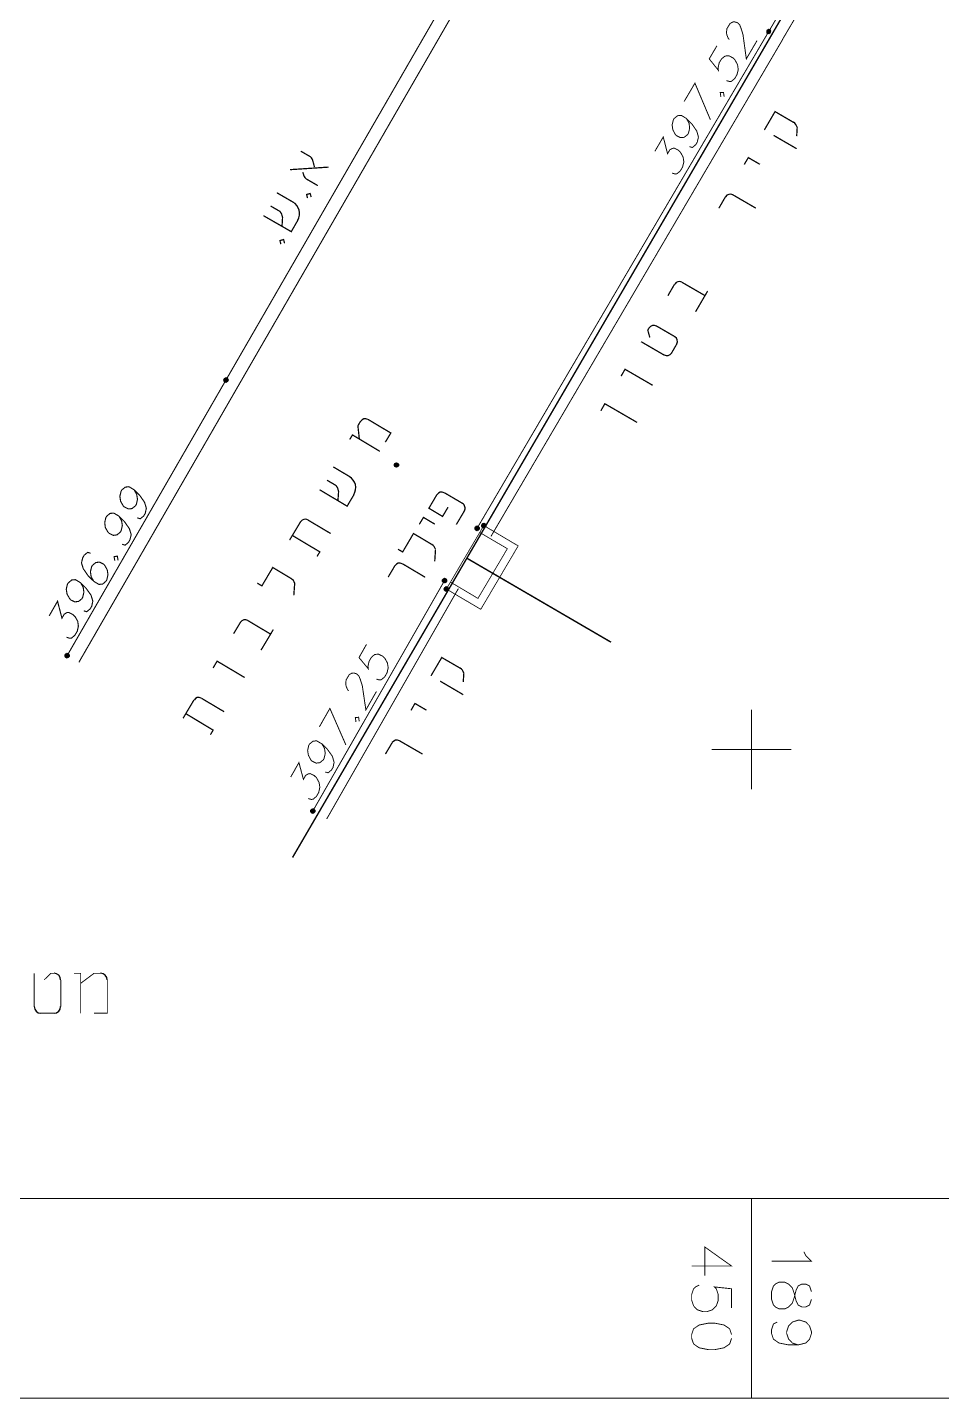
# Model space of a CAD drawing. Extents: x 489 to 720, y 1028 to 1176.
# Drawn here: x 537.26 to 548.71, y 1028.44 to 1045.62 of the extents above; entities that cross this region are included whole.
import ezdxf

# ---------------------------------------------------------------- set-up
doc = ezdxf.new("R2010")
doc.units = 0
doc.header["$MEASUREMENT"] = 0
for name, color, linetype in [('1202', 7, 'Continuous'), ('1501-EVEN-SOFA', 7, 'Continuous'), ('1501-KIR-BETON', 7, 'Continuous'), ('1501-PILER', 7, 'Continuous'), ('1501-RIZUF', 7, 'Continuous'), ('2410-EVEN-SOFA', 7, 'Continuous'), ('2602-KIR-BETON', 7, 'Continuous'), ('4035-PILER', 7, 'Continuous'), ('M1280', 7, 'Continuous'), ('M1602', 7, 'Continuous')]:
    doc.layers.add(name, color=color, linetype=linetype)

msp = doc.modelspace()

# ---------------------------------------------------------------- hatches: boundary and pattern name
at = {"layer": '1501-EVEN-SOFA', "linetype": 'Continuous', "ltscale": 0.045455}
for points in [[(539.728, 1041.224), (539.77, 1041.2), (539.721, 1041.216)], [(539.737, 1041.229), (539.77, 1041.21), (539.728, 1041.224)], [(539.77, 1041.21), (539.728, 1041.224), (539.77, 1041.2)], [(539.747, 1041.23), (539.765, 1041.22), (539.737, 1041.229)], [(539.765, 1041.22), (539.737, 1041.229), (539.77, 1041.21)], [(539.757, 1041.226), (539.747, 1041.23), (539.765, 1041.22)], [(539.721, 1041.216), (539.766, 1041.19), (539.717, 1041.207)], [(539.766, 1041.19), (539.717, 1041.207), (539.76, 1041.182)], [(539.717, 1041.207), (539.76, 1041.182), (539.719, 1041.197)], [(539.76, 1041.182), (539.719, 1041.197), (539.75, 1041.178)], [(539.719, 1041.197), (539.75, 1041.178), (539.723, 1041.188)], [(539.77, 1041.2), (539.721, 1041.216), (539.766, 1041.19)], [(539.75, 1041.178), (539.723, 1041.188), (539.74, 1041.178)], [(539.723, 1041.188), (539.74, 1041.178), (539.731, 1041.181)], [(537.73, 1037.762), (537.775, 1037.735), (537.727, 1037.751)], [(537.775, 1037.735), (537.727, 1037.751), (537.769, 1037.728)], [(537.727, 1037.751), (537.769, 1037.728), (537.727, 1037.741)], [(537.769, 1037.728), (537.727, 1037.741), (537.76, 1037.723)], [(537.727, 1037.741), (537.76, 1037.723), (537.731, 1037.732)], [(537.737, 1037.77), (537.779, 1037.745), (537.73, 1037.762)], [(537.779, 1037.745), (537.73, 1037.762), (537.775, 1037.735)], [(537.76, 1037.723), (537.731, 1037.732), (537.749, 1037.722)], [(537.731, 1037.732), (537.749, 1037.722), (537.739, 1037.725)], [(537.746, 1037.774), (537.778, 1037.755), (537.737, 1037.77)], [(537.778, 1037.755), (537.737, 1037.77), (537.779, 1037.745)], [(537.756, 1037.774), (537.773, 1037.764), (537.746, 1037.774)], [(537.773, 1037.764), (537.746, 1037.774), (537.778, 1037.755)], [(537.765, 1037.771), (537.756, 1037.774), (537.773, 1037.764)]]:
    msp.add_hatch(color=251, dxfattribs=at).paths.add_polyline_path(points, flags=0)
at = {"layer": '1501-KIR-BETON', "linetype": 'Continuous', "ltscale": 0.045455}
for points in [[(546.523, 1045.584), (546.569, 1045.558), (546.52, 1045.575)], [(546.569, 1045.558), (546.52, 1045.575), (546.562, 1045.55)], [(546.52, 1045.575), (546.562, 1045.55), (546.52, 1045.565)], [(546.562, 1045.55), (546.52, 1045.565), (546.553, 1045.546)], [(546.52, 1045.565), (546.553, 1045.546), (546.524, 1045.556)], [(546.53, 1045.592), (546.572, 1045.567), (546.523, 1045.584)], [(546.572, 1045.567), (546.523, 1045.584), (546.569, 1045.558)], [(546.553, 1045.546), (546.524, 1045.556), (546.542, 1045.546)], [(546.524, 1045.556), (546.542, 1045.546), (546.532, 1045.549)], [(546.539, 1045.597), (546.571, 1045.578), (546.53, 1045.592)], [(546.571, 1045.578), (546.53, 1045.592), (546.572, 1045.567)], [(546.549, 1045.597), (546.566, 1045.587), (546.539, 1045.597)], [(546.566, 1045.587), (546.539, 1045.597), (546.571, 1045.578)], [(546.558, 1045.593), (546.549, 1045.597), (546.566, 1045.587)], [(542.869, 1039.357), (542.914, 1039.331), (542.865, 1039.348)], [(542.914, 1039.331), (542.865, 1039.348), (542.907, 1039.323)], [(542.865, 1039.348), (542.907, 1039.323), (542.866, 1039.338)], [(542.907, 1039.323), (542.866, 1039.338), (542.898, 1039.318)], [(542.866, 1039.338), (542.898, 1039.318), (542.871, 1039.329)], [(542.875, 1039.365), (542.917, 1039.34), (542.869, 1039.357)], [(542.917, 1039.34), (542.869, 1039.357), (542.914, 1039.331)], [(542.898, 1039.318), (542.871, 1039.329), (542.888, 1039.318)], [(542.871, 1039.329), (542.888, 1039.318), (542.878, 1039.322)], [(542.885, 1039.37), (542.916, 1039.351), (542.875, 1039.365)], [(542.916, 1039.351), (542.875, 1039.365), (542.917, 1039.34)], [(542.895, 1039.371), (542.913, 1039.36), (542.885, 1039.37)], [(542.913, 1039.36), (542.885, 1039.37), (542.916, 1039.351)], [(542.905, 1039.367), (542.895, 1039.371), (542.913, 1039.36)], [(542.46, 1038.703), (542.506, 1038.676), (542.457, 1038.692)], [(542.506, 1038.676), (542.457, 1038.692), (542.499, 1038.668)], [(542.457, 1038.692), (542.499, 1038.668), (542.457, 1038.682)], [(542.499, 1038.668), (542.457, 1038.682), (542.49, 1038.664)], [(542.457, 1038.682), (542.49, 1038.664), (542.462, 1038.673)], [(542.466, 1038.71), (542.51, 1038.687), (542.46, 1038.703)], [(542.51, 1038.687), (542.46, 1038.703), (542.506, 1038.676)], [(542.49, 1038.664), (542.462, 1038.673), (542.48, 1038.664)], [(542.462, 1038.673), (542.48, 1038.664), (542.47, 1038.666)], [(542.477, 1038.715), (542.508, 1038.697), (542.466, 1038.71)], [(542.508, 1038.697), (542.466, 1038.71), (542.51, 1038.687)], [(542.487, 1038.715), (542.504, 1038.706), (542.477, 1038.715)], [(542.504, 1038.706), (542.477, 1038.715), (542.508, 1038.697)], [(542.496, 1038.713), (542.487, 1038.715), (542.504, 1038.706)], [(540.81, 1035.813), (540.855, 1035.787), (540.806, 1035.804)], [(540.855, 1035.787), (540.806, 1035.804), (540.848, 1035.78)], [(540.806, 1035.804), (540.848, 1035.78), (540.806, 1035.793)], [(540.848, 1035.78), (540.806, 1035.793), (540.839, 1035.775)], [(540.806, 1035.793), (540.839, 1035.775), (540.812, 1035.784)], [(540.816, 1035.821), (540.858, 1035.797), (540.81, 1035.813)], [(540.858, 1035.797), (540.81, 1035.813), (540.855, 1035.787)], [(540.839, 1035.775), (540.812, 1035.784), (540.829, 1035.774)], [(540.812, 1035.784), (540.829, 1035.774), (540.819, 1035.778)], [(540.825, 1035.825), (540.857, 1035.807), (540.816, 1035.821)], [(540.857, 1035.807), (540.816, 1035.821), (540.858, 1035.797)], [(540.836, 1035.826), (540.853, 1035.816), (540.825, 1035.825)], [(540.853, 1035.816), (540.825, 1035.825), (540.857, 1035.807)], [(540.845, 1035.823), (540.836, 1035.826), (540.853, 1035.816)]]:
    msp.add_hatch(color=18, dxfattribs=at).paths.add_polyline_path(points, flags=0)
at = {"layer": '1501-PILER', "linetype": 'Continuous', "ltscale": 0.045455}
for points in [[(542.953, 1039.391), (542.998, 1039.365), (542.949, 1039.382)], [(542.998, 1039.365), (542.949, 1039.382), (542.991, 1039.357)], [(542.949, 1039.382), (542.991, 1039.357), (542.95, 1039.372)], [(542.991, 1039.357), (542.95, 1039.372), (542.982, 1039.353)], [(542.95, 1039.372), (542.982, 1039.353), (542.955, 1039.363)], [(542.96, 1039.399), (543.002, 1039.374), (542.953, 1039.391)], [(543.002, 1039.374), (542.953, 1039.391), (542.998, 1039.365)], [(542.982, 1039.353), (542.955, 1039.363), (542.972, 1039.353)], [(542.955, 1039.363), (542.972, 1039.353), (542.962, 1039.356)], [(542.969, 1039.404), (543.002, 1039.384), (542.96, 1039.399)], [(543.002, 1039.384), (542.96, 1039.399), (543.002, 1039.374)], [(542.979, 1039.405), (542.997, 1039.395), (542.969, 1039.404)], [(542.997, 1039.395), (542.969, 1039.404), (543.002, 1039.384)], [(542.989, 1039.401), (542.979, 1039.405), (542.997, 1039.395)], [(542.483, 1038.597), (542.529, 1038.57), (542.48, 1038.587)], [(542.529, 1038.57), (542.48, 1038.587), (542.522, 1038.563)], [(542.48, 1038.587), (542.522, 1038.563), (542.48, 1038.576)], [(542.522, 1038.563), (542.48, 1038.576), (542.513, 1038.558)], [(542.48, 1038.576), (542.513, 1038.558), (542.485, 1038.567)], [(542.49, 1038.605), (542.532, 1038.58), (542.483, 1038.597)], [(542.532, 1038.58), (542.483, 1038.597), (542.529, 1038.57)], [(542.513, 1038.558), (542.485, 1038.567), (542.503, 1038.557)], [(542.485, 1038.567), (542.503, 1038.557), (542.492, 1038.56)], [(542.499, 1038.609), (542.531, 1038.59), (542.49, 1038.605)], [(542.531, 1038.59), (542.49, 1038.605), (542.532, 1038.58)], [(542.51, 1038.609), (542.527, 1038.599), (542.499, 1038.609)], [(542.527, 1038.599), (542.499, 1038.609), (542.531, 1038.59)], [(542.52, 1038.606), (542.51, 1038.609), (542.527, 1038.599)]]:
    msp.add_hatch(color=7, dxfattribs=at).paths.add_polyline_path(points, flags=0)
at = {"layer": '1501-RIZUF', "linetype": 'Continuous', "ltscale": 0.045455}
for points in [[(541.856, 1040.147), (541.856, 1040.128), (541.854, 1040.137)], [(541.862, 1040.156), (541.862, 1040.118), (541.856, 1040.147)], [(541.862, 1040.118), (541.856, 1040.147), (541.856, 1040.128)], [(541.87, 1040.162), (541.87, 1040.113), (541.862, 1040.156)], [(541.87, 1040.113), (541.862, 1040.156), (541.862, 1040.118)], [(541.88, 1040.164), (541.88, 1040.11), (541.87, 1040.162)], [(541.88, 1040.11), (541.87, 1040.162), (541.87, 1040.113)], [(541.89, 1040.162), (541.89, 1040.113), (541.88, 1040.164)], [(541.89, 1040.113), (541.88, 1040.164), (541.88, 1040.11)], [(541.899, 1040.156), (541.899, 1040.118), (541.89, 1040.162)], [(541.899, 1040.118), (541.89, 1040.162), (541.89, 1040.113)], [(541.905, 1040.147), (541.905, 1040.128), (541.899, 1040.156)], [(541.905, 1040.128), (541.899, 1040.156), (541.899, 1040.118)], [(541.906, 1040.137), (541.905, 1040.147), (541.905, 1040.128)]]:
    msp.add_hatch(color=251, dxfattribs=at).paths.add_polyline_path(points, flags=0)

# ---------------------------------------------------------------- linework, layer by layer
at = {"color": 18, "linetype": 'Continuous', "ltscale": 0.045455, "const_width": 0.012}
for points in [[(546.053, 1045.471), (546.039, 1045.484), (546.021, 1045.529), (546.016, 1045.559), (546.022, 1045.607), (546.061, 1045.672), (546.095, 1045.691), (546.117, 1045.693), (546.155, 1045.682), (546.182, 1045.654), (546.2, 1045.609), (546.223, 1045.534), (546.265, 1045.229), (546.4, 1045.459)], [(545.897, 1045.393), (545.8, 1045.229), (545.915, 1045.085), (545.911, 1045.116), (545.925, 1045.18), (545.955, 1045.229), (545.998, 1045.264), (546.045, 1045.268), (546.096, 1045.242), (546.123, 1045.215), (546.155, 1045.156), (546.164, 1045.095), (546.148, 1045.032), (546.12, 1044.982), (546.077, 1044.947), (546.054, 1044.945), (546.016, 1044.956)], [(545.486, 1044.695), (545.621, 1044.924), (545.815, 1044.465)], [(545.946, 1044.753), (545.938, 1044.806), (545.979, 1044.809), (545.987, 1044.756)], [(545.515, 1044.481), (545.547, 1044.422), (545.555, 1044.362), (545.54, 1044.298), (545.53, 1044.281), (545.487, 1044.246), (545.44, 1044.241), (545.389, 1044.267), (545.375, 1044.281), (545.344, 1044.34), (545.335, 1044.401), (545.35, 1044.464), (545.36, 1044.481), (545.403, 1044.516), (545.449, 1044.521), (545.515, 1044.481), (545.585, 1044.41), (545.644, 1044.324), (545.665, 1044.249), (545.65, 1044.185), (545.631, 1044.153), (545.588, 1044.117), (545.552, 1044.129)], [(545.119, 1044.07), (545.224, 1044.25), (545.278, 1044.04), (545.306, 1044.089), (545.339, 1044.107), (545.363, 1044.11), (545.414, 1044.084), (545.441, 1044.056), (545.473, 1043.997), (545.482, 1043.937), (545.466, 1043.873), (545.438, 1043.824), (545.395, 1043.789), (545.372, 1043.785), (545.335, 1043.798)], [(541.505, 1037.89), (541.411, 1037.724), (541.528, 1037.583), (541.523, 1037.614), (541.537, 1037.676), (541.565, 1037.726), (541.608, 1037.763), (541.655, 1037.767), (541.706, 1037.742), (541.735, 1037.715), (541.767, 1037.657), (541.777, 1037.596), (541.762, 1037.532), (541.733, 1037.482), (541.691, 1037.447), (541.667, 1037.443), (541.63, 1037.455)], [(541.282, 1037.307), (541.269, 1037.321), (541.249, 1037.365), (541.245, 1037.396), (541.249, 1037.443), (541.288, 1037.509), (541.321, 1037.529), (541.344, 1037.531), (541.381, 1037.52), (541.41, 1037.492), (541.428, 1037.448), (541.452, 1037.373), (541.497, 1037.068), (541.63, 1037.3)], [(540.914, 1036.855), (541.046, 1037.087), (541.246, 1036.63)], [(541.373, 1036.918), (541.365, 1036.972), (541.406, 1036.976), (541.414, 1036.924)], [(540.946, 1036.642), (540.979, 1036.584), (540.988, 1036.523), (540.973, 1036.459), (540.964, 1036.442), (540.921, 1036.407), (540.874, 1036.401), (540.823, 1036.426), (540.808, 1036.441), (540.777, 1036.499), (540.767, 1036.559), (540.781, 1036.623), (540.791, 1036.64), (540.833, 1036.675), (540.88, 1036.681), (540.946, 1036.642), (541.016, 1036.573), (541.077, 1036.487), (541.099, 1036.412), (541.086, 1036.348), (541.066, 1036.315), (541.024, 1036.28), (540.987, 1036.29)], [(540.555, 1036.226), (540.658, 1036.408), (540.714, 1036.198), (540.742, 1036.247), (540.775, 1036.266), (540.799, 1036.27), (540.85, 1036.245), (540.879, 1036.216), (540.911, 1036.158), (540.92, 1036.097), (540.906, 1036.033), (540.878, 1035.984), (540.835, 1035.948), (540.812, 1035.946), (540.774, 1035.957)]]:
    msp.add_lwpolyline(points, dxfattribs=at)
at = {"color": 250, "linetype": 'Continuous', "ltscale": 0.045455}
for points, const_width in [([(546.856, 1044.433), (546.625, 1044.568), (546.491, 1044.338)], 0.0158), ([(546.896, 1044.26), (546.903, 1044.373)], 0.0158), ([(546.895, 1044.103), (546.607, 1044.27)], 0.0158), ([(540.797, 1044.005), (540.681, 1044.072)], 0.0158), ([(540.853, 1043.873), (540.828, 1043.965)], 0.0158), ([(546.239, 1043.905), (546.29, 1043.991), (546.435, 1043.907)], 0.0158), ([(540.548, 1043.84), (541.029, 1043.872)], 0.0158), ([(540.707, 1043.809), (540.72, 1043.764)], 0.0158), ([(540.75, 1043.724), (540.895, 1043.64)], 0.0158), ([(540.583, 1043.434), (540.381, 1043.551)], 0.0158), ([(540.766, 1043.483), (540.754, 1043.529), (540.799, 1043.541), (540.812, 1043.496)], 0.0158), ([(546.004, 1043.501), (545.921, 1043.357)], 0.0158), ([(546.385, 1043.357), (546.096, 1043.525)], 0.0158), ([(540.446, 1043.129), (540.453, 1043.241), (540.44, 1043.287), (540.42, 1043.317), (540.304, 1043.384)], 0.0158), ([(540.214, 1043.263), (540.562, 1043.063), (540.645, 1043.207)], 0.0158), ([(540.432, 1042.906), (540.42, 1042.951), (540.466, 1042.964), (540.478, 1042.917)], 0.0158), ([(545.746, 1042.262), (545.457, 1042.429)], 0.0158), ([(545.366, 1042.405), (545.282, 1042.26)], 0.0158), ([(545.629, 1042.059), (545.78, 1042.318)], 0.0158), ([(545.047, 1041.857), (545.03, 1041.829), (545.055, 1041.737)], 0.0158), ([(545.369, 1041.747), (545.138, 1041.881)], 0.0158), ([(544.946, 1041.684), (545.235, 1041.516)], 0.0158), ([(545.327, 1041.54), (545.394, 1041.656)], 0.0158), ([(544.695, 1041.251), (544.745, 1041.338), (545.091, 1041.137)], 0.0158), ([(544.442, 1040.818), (544.492, 1040.906), (544.897, 1040.671)], 0.0158), ([(541.741, 1040.424), (541.81, 1040.539), (541.523, 1040.71)], 0.0158), ([(541.431, 1040.687), (541.397, 1040.63), (541.415, 1040.464)], 0.0158), ([(541.295, 1040.458), (541.329, 1040.515), (541.672, 1040.309)], 0.0158), ([(541.289, 1039.995), (541.089, 1040.114)], 0.0158), ([(538.594, 1039.826), (538.625, 1039.768), (538.635, 1039.707), (538.62, 1039.643), (538.611, 1039.628), (538.567, 1039.592), (538.521, 1039.587), (538.47, 1039.612), (538.456, 1039.626), (538.423, 1039.684), (538.414, 1039.746), (538.429, 1039.809), (538.438, 1039.825), (538.481, 1039.86), (538.528, 1039.866), (538.594, 1039.826), (538.663, 1039.757), (538.723, 1039.671), (538.746, 1039.596), (538.732, 1039.532), (538.713, 1039.499), (538.67, 1039.464), (538.632, 1039.475)], 0.0138), ([(541.147, 1039.691), (541.155, 1039.803), (541.144, 1039.848), (541.124, 1039.88), (541.01, 1039.948)], 0.0158), ([(540.917, 1039.828), (541.262, 1039.622), (541.347, 1039.765)], 0.0158), ([(542.388, 1039.768), (542.287, 1039.596), (542.458, 1039.493), (542.527, 1039.609)], 0.0158), ([(542.71, 1039.656), (542.48, 1039.791)], 0.0158), ([(538.403, 1039.497), (538.436, 1039.438), (538.445, 1039.378), (538.43, 1039.314), (538.42, 1039.297), (538.378, 1039.262), (538.331, 1039.256), (538.279, 1039.282), (538.265, 1039.296), (538.232, 1039.354), (538.224, 1039.415), (538.238, 1039.479), (538.248, 1039.495), (538.29, 1039.531), (538.338, 1039.535), (538.403, 1039.497), (538.473, 1039.426), (538.533, 1039.34), (538.556, 1039.265), (538.541, 1039.203), (538.522, 1039.168), (538.48, 1039.133), (538.442, 1039.145)], 0.0138), ([(542.631, 1039.392), (542.733, 1039.565)], 0.0158), ([(540.678, 1039.426), (540.541, 1039.197)], 0.0158), ([(541.056, 1039.279), (540.77, 1039.449)], 0.0158), ([(542.167, 1039.395), (542.219, 1039.481), (542.362, 1039.396)], 0.0158), ([(540.575, 1039.255), (540.92, 1039.049), (540.885, 1038.992)], 0.0158), ([(542.324, 1039.142), (542.094, 1039.279), (541.958, 1039.048), (541.9, 1039.082)], 0.0158), ([(538.047, 1039.032), (538.01, 1039.043), (537.967, 1039.007), (537.948, 1038.974), (537.933, 1038.91), (537.956, 1038.837), (538.016, 1038.75), (538.087, 1038.68), (538.152, 1038.641), (538.199, 1038.646), (538.241, 1038.682), (538.25, 1038.698), (538.265, 1038.762), (538.256, 1038.823), (538.224, 1038.881), (538.211, 1038.895), (538.158, 1038.921), (538.112, 1038.915), (538.07, 1038.88), (538.06, 1038.863), (538.045, 1038.799), (538.054, 1038.739), (538.087, 1038.68)], 0.0138), ([(538.35, 1038.938), (538.342, 1038.99), (538.383, 1038.995), (538.391, 1038.942)], 0.0138), ([(542.36, 1038.932), (542.37, 1039.081)], 0.0158), ([(540.56, 1038.715), (540.33, 1038.853), (540.194, 1038.623), (540.136, 1038.657)], 0.0158), ([(541.862, 1038.878), (541.777, 1038.734)], 0.0158), ([(542.24, 1038.731), (541.954, 1038.901)], 0.0158), ([(537.922, 1038.662), (537.955, 1038.604), (537.963, 1038.542), (537.948, 1038.479), (537.939, 1038.463), (537.897, 1038.428), (537.849, 1038.422), (537.798, 1038.447), (537.785, 1038.462), (537.752, 1038.52), (537.742, 1038.581), (537.757, 1038.645), (537.767, 1038.66), (537.81, 1038.696), (537.856, 1038.701), (537.922, 1038.662), (537.991, 1038.592), (538.053, 1038.506), (538.075, 1038.431), (538.061, 1038.367), (538.041, 1038.334), (537.999, 1038.299), (537.962, 1038.31)], 0.0138), ([(540.594, 1038.505), (540.605, 1038.654)], 0.0158), ([(537.529, 1038.248), (537.633, 1038.43), (537.688, 1038.218), (537.717, 1038.268), (537.75, 1038.288), (537.773, 1038.29), (537.825, 1038.264), (537.853, 1038.237), (537.886, 1038.179), (537.894, 1038.117), (537.88, 1038.054), (537.85, 1038.004), (537.808, 1037.968), (537.785, 1037.966), (537.747, 1037.978)], 0.0138), ([(539.925, 1038.166), (539.839, 1038.023)], 0.0158), ([(540.303, 1038.018), (540.016, 1038.189)], 0.0158), ([(540.183, 1037.817), (540.337, 1038.075)], 0.0158), ([(539.582, 1037.593), (539.633, 1037.679), (539.978, 1037.474)], 0.0158), ([(542.679, 1037.591), (542.448, 1037.725), (542.313, 1037.495)], 0.0158), ([(542.717, 1037.418), (542.725, 1037.53)], 0.0158), ([(542.717, 1037.259), (542.429, 1037.428)], 0.0158), ([(539.342, 1037.192), (539.206, 1036.963)], 0.0158), ([(539.721, 1037.045), (539.435, 1037.215)], 0.0158), ([(542.062, 1037.062), (542.112, 1037.149), (542.256, 1037.065)], 0.0158), ([(539.24, 1037.021), (539.583, 1036.815), (539.549, 1036.757)], 0.0158), ([(541.827, 1036.658), (541.742, 1036.514)], 0.0158), ([(542.206, 1036.515), (541.917, 1036.682)], 0.0158)]:
    msp.add_lwpolyline(points, dxfattribs=dict(at, const_width=const_width))
for centre, radius, start, end in [((546.806, 1044.347), 0.1, 14.7931, 59.7931), ((546.806, 1044.347), 0.1, 14.7931, 59.7931), ((540.764, 1043.947), 0.0659, 15.0238, 60.0238), ((540.764, 1043.947), 0.0659, 15.0238, 60.0238), ((540.783, 1043.782), 0.0659, 195.0183, 240.0183), ((540.783, 1043.782), 0.0659, 195.0183, 240.0183), ((546.062, 1043.467), 0.0659, 59.7876, 149.7876), ((540.5, 1043.29), 0.166, 330.0183, 420.0183), ((545.424, 1042.372), 0.0659, 59.7876, 149.7876), ((545.105, 1041.823), 0.0659, 59.7876, 149.7876), ((545.336, 1041.689), 0.0659, 329.7931, 419.7876), ((545.269, 1041.574), 0.0659, 239.7876, 329.7876), ((541.489, 1040.653), 0.0659, 59.1394, 149.1339), ((541.204, 1039.851), 0.166, 329.1339, 419.1339), ((542.446, 1039.734), 0.0659, 59.436, 149.4305), ((542.675, 1039.598), 0.0659, 329.4305, 419.4306), ((540.736, 1039.392), 0.0659, 59.1394, 149.1339), ((542.273, 1039.056), 0.1, 14.436, 59.436), ((541.92, 1038.843), 0.0659, 59.436, 149.4305), ((540.508, 1038.63), 0.1, 14.1339, 59.1339), ((539.982, 1038.132), 0.0659, 59.1394, 149.1339), ((542.628, 1037.505), 0.1, 14.7931, 59.7931), ((542.628, 1037.505), 0.1, 14.7931, 59.7931), ((539.4, 1037.158), 0.0659, 59.1394, 149.1339), ((541.885, 1036.625), 0.0659, 59.7876, 149.7876)]:
    msp.add_arc(centre, radius, start, end, dxfattribs=at)
at = {"layer": '1202', "color": 7, "linetype": 'Continuous', "ltscale": 0.045455, "const_width": 0.0112}
for points in [[(488.854, 1028.441), (562.687, 1028.441), (562.687, 1101.273), (488.854, 1101.273)], [(491.356, 1030.943), (560.185, 1030.943), (560.185, 1098.771), (491.356, 1098.771)], [(546.33, 1037.072), (546.33, 1036.071)], [(546.831, 1036.571), (545.83, 1036.571)], [(537.339, 1033.766), (537.339, 1033.349)], [(537.589, 1033.766), (537.548, 1033.766), (537.464, 1033.683)], [(537.673, 1033.349), (537.673, 1033.683)], [(537.84, 1033.766), (537.923, 1033.766), (537.923, 1033.266)], [(538.173, 1033.766), (538.09, 1033.766), (537.923, 1033.641)], [(538.09, 1033.266), (538.257, 1033.266), (538.257, 1033.683)], [(537.423, 1033.266), (537.589, 1033.266)], [(546.33, 1030.943), (546.33, 1028.441)], [(545.58, 1030.097), (546.08, 1030.097), (545.746, 1030.335), (545.746, 1029.978)], [(546.986, 1030.276), (547.01, 1030.229), (547.081, 1030.157), (546.581, 1030.157)], [(547.081, 1029.775), (547.057, 1029.847), (547.01, 1029.871), (546.962, 1029.871), (546.914, 1029.847), (546.89, 1029.799), (546.866, 1029.704), (546.842, 1029.632), (546.795, 1029.584), (546.747, 1029.56), (546.675, 1029.56), (546.629, 1029.584), (546.605, 1029.608), (546.581, 1029.68), (546.581, 1029.775), (546.605, 1029.847), (546.629, 1029.871), (546.675, 1029.895), (546.747, 1029.895), (546.795, 1029.871), (546.842, 1029.823), (546.866, 1029.751), (546.89, 1029.656), (546.914, 1029.608), (546.962, 1029.584), (547.01, 1029.584), (547.057, 1029.608), (547.081, 1029.68)], [(546.08, 1029.573), (546.08, 1029.812), (545.865, 1029.835), (545.889, 1029.812), (545.913, 1029.74), (545.913, 1029.668), (545.889, 1029.597), (545.841, 1029.549), (545.77, 1029.525), (545.722, 1029.525), (545.65, 1029.549), (545.604, 1029.597), (545.58, 1029.668), (545.58, 1029.74), (545.604, 1029.812), (545.628, 1029.835), (545.674, 1029.859)], [(546.08, 1029.239), (546.056, 1029.31), (545.985, 1029.358), (545.865, 1029.382), (545.794, 1029.382), (545.674, 1029.358), (545.604, 1029.31), (545.58, 1029.239), (545.58, 1029.191), (545.604, 1029.12), (545.674, 1029.072), (545.794, 1029.048), (545.865, 1029.048), (545.985, 1029.072), (546.056, 1029.12), (546.08, 1029.191)], [(546.914, 1029.108), (546.842, 1029.132), (546.795, 1029.18), (546.771, 1029.251), (546.771, 1029.275), (546.795, 1029.347), (546.842, 1029.395), (546.914, 1029.418), (546.938, 1029.418), (547.01, 1029.395), (547.057, 1029.347), (547.081, 1029.275), (547.081, 1029.251), (547.057, 1029.18), (547.01, 1029.132), (546.914, 1029.108), (546.795, 1029.108), (546.675, 1029.132), (546.605, 1029.18), (546.581, 1029.251), (546.581, 1029.299), (546.605, 1029.371), (546.652, 1029.395)]]:
    msp.add_lwpolyline(points, dxfattribs=at)
at = {"layer": '1202', "color": 7, "linetype": 'Continuous', "ltscale": 0.045455}
for centre, start, end in [((537.589, 1033.683), 0.0055, 90), ((538.173, 1033.683), 0.0055, 90), ((537.423, 1033.349), 180, 270), ((537.589, 1033.349), 270, 360)]:
    msp.add_arc(centre, 0.083, start, end, dxfattribs=at)
at = {"layer": '1501-EVEN-SOFA', "color": 251, "linetype": 'Continuous', "ltscale": 0.045455}
for points in [[(539.728, 1041.224), (539.77, 1041.2), (539.721, 1041.216)], [(539.737, 1041.229), (539.77, 1041.21), (539.728, 1041.224)], [(539.77, 1041.21), (539.728, 1041.224), (539.77, 1041.2)], [(539.747, 1041.23), (539.765, 1041.22), (539.737, 1041.229)], [(539.765, 1041.22), (539.737, 1041.229), (539.77, 1041.21)], [(539.757, 1041.226), (539.747, 1041.23), (539.765, 1041.22)], [(539.721, 1041.216), (539.766, 1041.19), (539.717, 1041.207)], [(539.766, 1041.19), (539.717, 1041.207), (539.76, 1041.182)], [(539.717, 1041.207), (539.76, 1041.182), (539.719, 1041.197)], [(539.76, 1041.182), (539.719, 1041.197), (539.75, 1041.178)], [(539.719, 1041.197), (539.75, 1041.178), (539.723, 1041.188)], [(539.77, 1041.2), (539.721, 1041.216), (539.766, 1041.19)], [(539.75, 1041.178), (539.723, 1041.188), (539.74, 1041.178)], [(539.723, 1041.188), (539.74, 1041.178), (539.731, 1041.181)], [(537.73, 1037.762), (537.775, 1037.735), (537.727, 1037.751)], [(537.775, 1037.735), (537.727, 1037.751), (537.769, 1037.728)], [(537.727, 1037.751), (537.769, 1037.728), (537.727, 1037.741)], [(537.769, 1037.728), (537.727, 1037.741), (537.76, 1037.723)], [(537.727, 1037.741), (537.76, 1037.723), (537.731, 1037.732)], [(537.737, 1037.77), (537.779, 1037.745), (537.73, 1037.762)], [(537.779, 1037.745), (537.73, 1037.762), (537.775, 1037.735)], [(537.76, 1037.723), (537.731, 1037.732), (537.749, 1037.722)], [(537.731, 1037.732), (537.749, 1037.722), (537.739, 1037.725)], [(537.746, 1037.774), (537.778, 1037.755), (537.737, 1037.77)], [(537.778, 1037.755), (537.737, 1037.77), (537.779, 1037.745)], [(537.756, 1037.774), (537.773, 1037.764), (537.746, 1037.774)], [(537.773, 1037.764), (537.746, 1037.774), (537.778, 1037.755)], [(537.765, 1037.771), (537.756, 1037.774), (537.773, 1037.764)]]:
    msp.add_lwpolyline(points, dxfattribs=at)
at = {"layer": '1501-EVEN-SOFA', "color": 251, "linetype": 'Continuous', "ltscale": 0.045455, "const_width": 0.0138}
for points in [[(539.713, 1041.204), (539.774, 1041.204)], [(537.722, 1037.748), (537.783, 1037.748)]]:
    msp.add_lwpolyline(points, dxfattribs=at)
at = {"layer": '1501-EVEN-SOFA', "color": 251, "linetype": 'Continuous', "ltscale": 0.045455}
for centre in [(539.744, 1041.204), (537.753, 1037.748)]:
    msp.add_circle(centre, 0.0261, dxfattribs=at)
at = {"layer": '1501-KIR-BETON', "color": 18, "linetype": 'Continuous', "ltscale": 0.045455, "const_width": 0.012}
for points in [[(546.52, 1045.572), (546.573, 1045.572)], [(542.865, 1039.345), (542.919, 1039.345)], [(542.457, 1038.689), (542.511, 1038.689)], [(540.806, 1035.8), (540.86, 1035.8)]]:
    msp.add_lwpolyline(points, dxfattribs=at)
at = {"layer": '1501-KIR-BETON', "color": 18, "linetype": 'Continuous', "ltscale": 0.045455}
for points in [[(546.523, 1045.584), (546.569, 1045.558), (546.52, 1045.575)], [(546.569, 1045.558), (546.52, 1045.575), (546.562, 1045.55)], [(546.52, 1045.575), (546.562, 1045.55), (546.52, 1045.565)], [(546.562, 1045.55), (546.52, 1045.565), (546.553, 1045.546)], [(546.52, 1045.565), (546.553, 1045.546), (546.524, 1045.556)], [(546.53, 1045.592), (546.572, 1045.567), (546.523, 1045.584)], [(546.572, 1045.567), (546.523, 1045.584), (546.569, 1045.558)], [(546.553, 1045.546), (546.524, 1045.556), (546.542, 1045.546)], [(546.524, 1045.556), (546.542, 1045.546), (546.532, 1045.549)], [(546.539, 1045.597), (546.571, 1045.578), (546.53, 1045.592)], [(546.571, 1045.578), (546.53, 1045.592), (546.572, 1045.567)], [(546.549, 1045.597), (546.566, 1045.587), (546.539, 1045.597)], [(546.566, 1045.587), (546.539, 1045.597), (546.571, 1045.578)], [(546.558, 1045.593), (546.549, 1045.597), (546.566, 1045.587)], [(542.869, 1039.357), (542.914, 1039.331), (542.865, 1039.348)], [(542.914, 1039.331), (542.865, 1039.348), (542.907, 1039.323)], [(542.865, 1039.348), (542.907, 1039.323), (542.866, 1039.338)], [(542.907, 1039.323), (542.866, 1039.338), (542.898, 1039.318)], [(542.866, 1039.338), (542.898, 1039.318), (542.871, 1039.329)], [(542.875, 1039.365), (542.917, 1039.34), (542.869, 1039.357)], [(542.917, 1039.34), (542.869, 1039.357), (542.914, 1039.331)], [(542.898, 1039.318), (542.871, 1039.329), (542.888, 1039.318)], [(542.871, 1039.329), (542.888, 1039.318), (542.878, 1039.322)], [(542.885, 1039.37), (542.916, 1039.351), (542.875, 1039.365)], [(542.916, 1039.351), (542.875, 1039.365), (542.917, 1039.34)], [(542.895, 1039.371), (542.913, 1039.36), (542.885, 1039.37)], [(542.913, 1039.36), (542.885, 1039.37), (542.916, 1039.351)], [(542.905, 1039.367), (542.895, 1039.371), (542.913, 1039.36)], [(542.46, 1038.703), (542.506, 1038.676), (542.457, 1038.692)], [(542.506, 1038.676), (542.457, 1038.692), (542.499, 1038.668)], [(542.457, 1038.692), (542.499, 1038.668), (542.457, 1038.682)], [(542.499, 1038.668), (542.457, 1038.682), (542.49, 1038.664)], [(542.457, 1038.682), (542.49, 1038.664), (542.462, 1038.673)], [(542.466, 1038.71), (542.51, 1038.687), (542.46, 1038.703)], [(542.51, 1038.687), (542.46, 1038.703), (542.506, 1038.676)], [(542.49, 1038.664), (542.462, 1038.673), (542.48, 1038.664)], [(542.462, 1038.673), (542.48, 1038.664), (542.47, 1038.666)], [(542.477, 1038.715), (542.508, 1038.697), (542.466, 1038.71)], [(542.508, 1038.697), (542.466, 1038.71), (542.51, 1038.687)], [(542.487, 1038.715), (542.504, 1038.706), (542.477, 1038.715)], [(542.504, 1038.706), (542.477, 1038.715), (542.508, 1038.697)], [(542.496, 1038.713), (542.487, 1038.715), (542.504, 1038.706)], [(540.81, 1035.813), (540.855, 1035.787), (540.806, 1035.804)], [(540.855, 1035.787), (540.806, 1035.804), (540.848, 1035.78)], [(540.806, 1035.804), (540.848, 1035.78), (540.806, 1035.793)], [(540.848, 1035.78), (540.806, 1035.793), (540.839, 1035.775)], [(540.806, 1035.793), (540.839, 1035.775), (540.812, 1035.784)], [(540.816, 1035.821), (540.858, 1035.797), (540.81, 1035.813)], [(540.858, 1035.797), (540.81, 1035.813), (540.855, 1035.787)], [(540.839, 1035.775), (540.812, 1035.784), (540.829, 1035.774)], [(540.812, 1035.784), (540.829, 1035.774), (540.819, 1035.778)], [(540.825, 1035.825), (540.857, 1035.807), (540.816, 1035.821)], [(540.857, 1035.807), (540.816, 1035.821), (540.858, 1035.797)], [(540.836, 1035.826), (540.853, 1035.816), (540.825, 1035.825)], [(540.853, 1035.816), (540.825, 1035.825), (540.857, 1035.807)], [(540.845, 1035.823), (540.836, 1035.826), (540.853, 1035.816)]]:
    msp.add_lwpolyline(points, dxfattribs=at)
for centre in [(542.891, 1039.345), (542.483, 1038.689), (540.832, 1035.8)]:
    msp.add_circle(centre, 0.0261, dxfattribs=at)
msp.add_arc((546.546, 1045.572), 0.0261, 149.5239, 149.5239, dxfattribs=at)
at = {"layer": '1501-PILER', "color": 7, "linetype": 'Continuous', "ltscale": 0.045455}
for points in [[(542.953, 1039.391), (542.998, 1039.365), (542.949, 1039.382)], [(542.998, 1039.365), (542.949, 1039.382), (542.991, 1039.357)], [(542.949, 1039.382), (542.991, 1039.357), (542.95, 1039.372)], [(542.991, 1039.357), (542.95, 1039.372), (542.982, 1039.353)], [(542.95, 1039.372), (542.982, 1039.353), (542.955, 1039.363)], [(542.96, 1039.399), (543.002, 1039.374), (542.953, 1039.391)], [(543.002, 1039.374), (542.953, 1039.391), (542.998, 1039.365)], [(542.982, 1039.353), (542.955, 1039.363), (542.972, 1039.353)], [(542.955, 1039.363), (542.972, 1039.353), (542.962, 1039.356)], [(542.969, 1039.404), (543.002, 1039.384), (542.96, 1039.399)], [(543.002, 1039.384), (542.96, 1039.399), (543.002, 1039.374)], [(542.979, 1039.405), (542.997, 1039.395), (542.969, 1039.404)], [(542.997, 1039.395), (542.969, 1039.404), (543.002, 1039.384)], [(542.989, 1039.401), (542.979, 1039.405), (542.997, 1039.395)], [(542.483, 1038.597), (542.529, 1038.57), (542.48, 1038.587)], [(542.529, 1038.57), (542.48, 1038.587), (542.522, 1038.563)], [(542.48, 1038.587), (542.522, 1038.563), (542.48, 1038.576)], [(542.522, 1038.563), (542.48, 1038.576), (542.513, 1038.558)], [(542.48, 1038.576), (542.513, 1038.558), (542.485, 1038.567)], [(542.49, 1038.605), (542.532, 1038.58), (542.483, 1038.597)], [(542.532, 1038.58), (542.483, 1038.597), (542.529, 1038.57)], [(542.513, 1038.558), (542.485, 1038.567), (542.503, 1038.557)], [(542.485, 1038.567), (542.503, 1038.557), (542.492, 1038.56)], [(542.499, 1038.609), (542.531, 1038.59), (542.49, 1038.605)], [(542.531, 1038.59), (542.49, 1038.605), (542.532, 1038.58)], [(542.51, 1038.609), (542.527, 1038.599), (542.499, 1038.609)], [(542.527, 1038.599), (542.499, 1038.609), (542.531, 1038.59)], [(542.52, 1038.606), (542.51, 1038.609), (542.527, 1038.599)]]:
    msp.add_lwpolyline(points, dxfattribs=at)
at = {"layer": '1501-PILER', "color": 7, "linetype": 'Continuous', "ltscale": 0.045455, "const_width": 0.01}
for points in [[(542.954, 1039.379), (542.998, 1039.379)], [(542.485, 1038.583), (542.529, 1038.583)]]:
    msp.add_lwpolyline(points, dxfattribs=at)
at = {"layer": '1501-PILER', "color": 7, "linetype": 'Continuous', "ltscale": 0.045455}
for centre in [(542.975, 1039.379), (542.506, 1038.583)]:
    msp.add_circle(centre, 0.0261, dxfattribs=at)
at = {"layer": '1501-RIZUF', "color": 251, "linetype": 'Continuous', "ltscale": 0.045455, "const_width": 0.0138}
msp.add_lwpolyline([(541.849, 1040.137), (541.911, 1040.137)], dxfattribs=at)
at = {"layer": '1501-RIZUF', "color": 251, "linetype": 'Continuous', "ltscale": 0.045455}
for points in [[(541.856, 1040.147), (541.856, 1040.128), (541.854, 1040.137)], [(541.862, 1040.156), (541.862, 1040.118), (541.856, 1040.147)], [(541.862, 1040.118), (541.856, 1040.147), (541.856, 1040.128)], [(541.87, 1040.162), (541.87, 1040.113), (541.862, 1040.156)], [(541.87, 1040.113), (541.862, 1040.156), (541.862, 1040.118)], [(541.88, 1040.164), (541.88, 1040.11), (541.87, 1040.162)], [(541.88, 1040.11), (541.87, 1040.162), (541.87, 1040.113)], [(541.89, 1040.162), (541.89, 1040.113), (541.88, 1040.164)], [(541.89, 1040.113), (541.88, 1040.164), (541.88, 1040.11)], [(541.899, 1040.156), (541.899, 1040.118), (541.89, 1040.162)], [(541.899, 1040.118), (541.89, 1040.162), (541.89, 1040.113)], [(541.905, 1040.147), (541.905, 1040.128), (541.899, 1040.156)], [(541.905, 1040.128), (541.899, 1040.156), (541.899, 1040.118)], [(541.906, 1040.137), (541.905, 1040.147), (541.905, 1040.128)]]:
    msp.add_lwpolyline(points, dxfattribs=at)
msp.add_circle((541.88, 1040.137), 0.0261, dxfattribs=at)
at = {"layer": '2410-EVEN-SOFA', "color": 251, "linetype": 'Continuous', "ltscale": 0.045455, "const_width": 0.0138}
for points in [[(537.753, 1037.748), (539.744, 1041.204), (543.372, 1047.492), (545.783, 1051.654), (545.192, 1053.616), (545.588, 1053.396), (548.575, 1058.367), (551.61, 1063.442), (552.991, 1065.748), (552.627, 1065.973), (553.637, 1067.723)], [(545.406, 1053.497), (545.967, 1051.632), (543.52, 1047.407), (539.891, 1041.118), (537.9, 1037.664)]]:
    msp.add_lwpolyline(points, dxfattribs=at)
at = {"layer": '2602-KIR-BETON', "color": 18, "linetype": 'Continuous', "ltscale": 0.045455, "const_width": 0.012}
for points in [[(542.891, 1039.345), (546.546, 1045.572), (548.132, 1048.26)], [(546.717, 1045.47), (548.305, 1048.158)], [(543.064, 1039.242), (546.719, 1045.47)], [(540.832, 1035.8), (542.483, 1038.689)], [(541.006, 1035.701), (542.657, 1038.59)]]:
    msp.add_lwpolyline(points, dxfattribs=at)
at = {"layer": '4035-PILER', "color": 7, "linetype": 'Continuous', "ltscale": 0.045455, "const_width": 0.01}
for points in [[(542.506, 1038.583), (542.975, 1039.379)], [(542.506, 1038.583), (542.937, 1038.329), (543.406, 1039.124), (542.975, 1039.379)], [(542.557, 1038.67), (542.902, 1038.466), (543.27, 1039.089), (542.924, 1039.292)]]:
    msp.add_lwpolyline(points, dxfattribs=at)
at = {"layer": 'M1280', "color": 7, "linetype": 'Continuous', "ltscale": 0.045455, "const_width": 0.0112}
msp.add_lwpolyline([(491.356, 1030.943), (560.185, 1030.943), (560.185, 1098.771), (491.356, 1098.771)], dxfattribs=at)
at = {"layer": 'M1602', "color": 214, "linetype": 'Continuous', "ltscale": 0.045455, "const_width": 0.0182}
for points in [[(558.879, 1066.648), (540.578, 1035.218)], [(544.569, 1037.917), (542.762, 1038.97)]]:
    msp.add_lwpolyline(points, dxfattribs=at)

doc.saveas('drawing.dxf')
